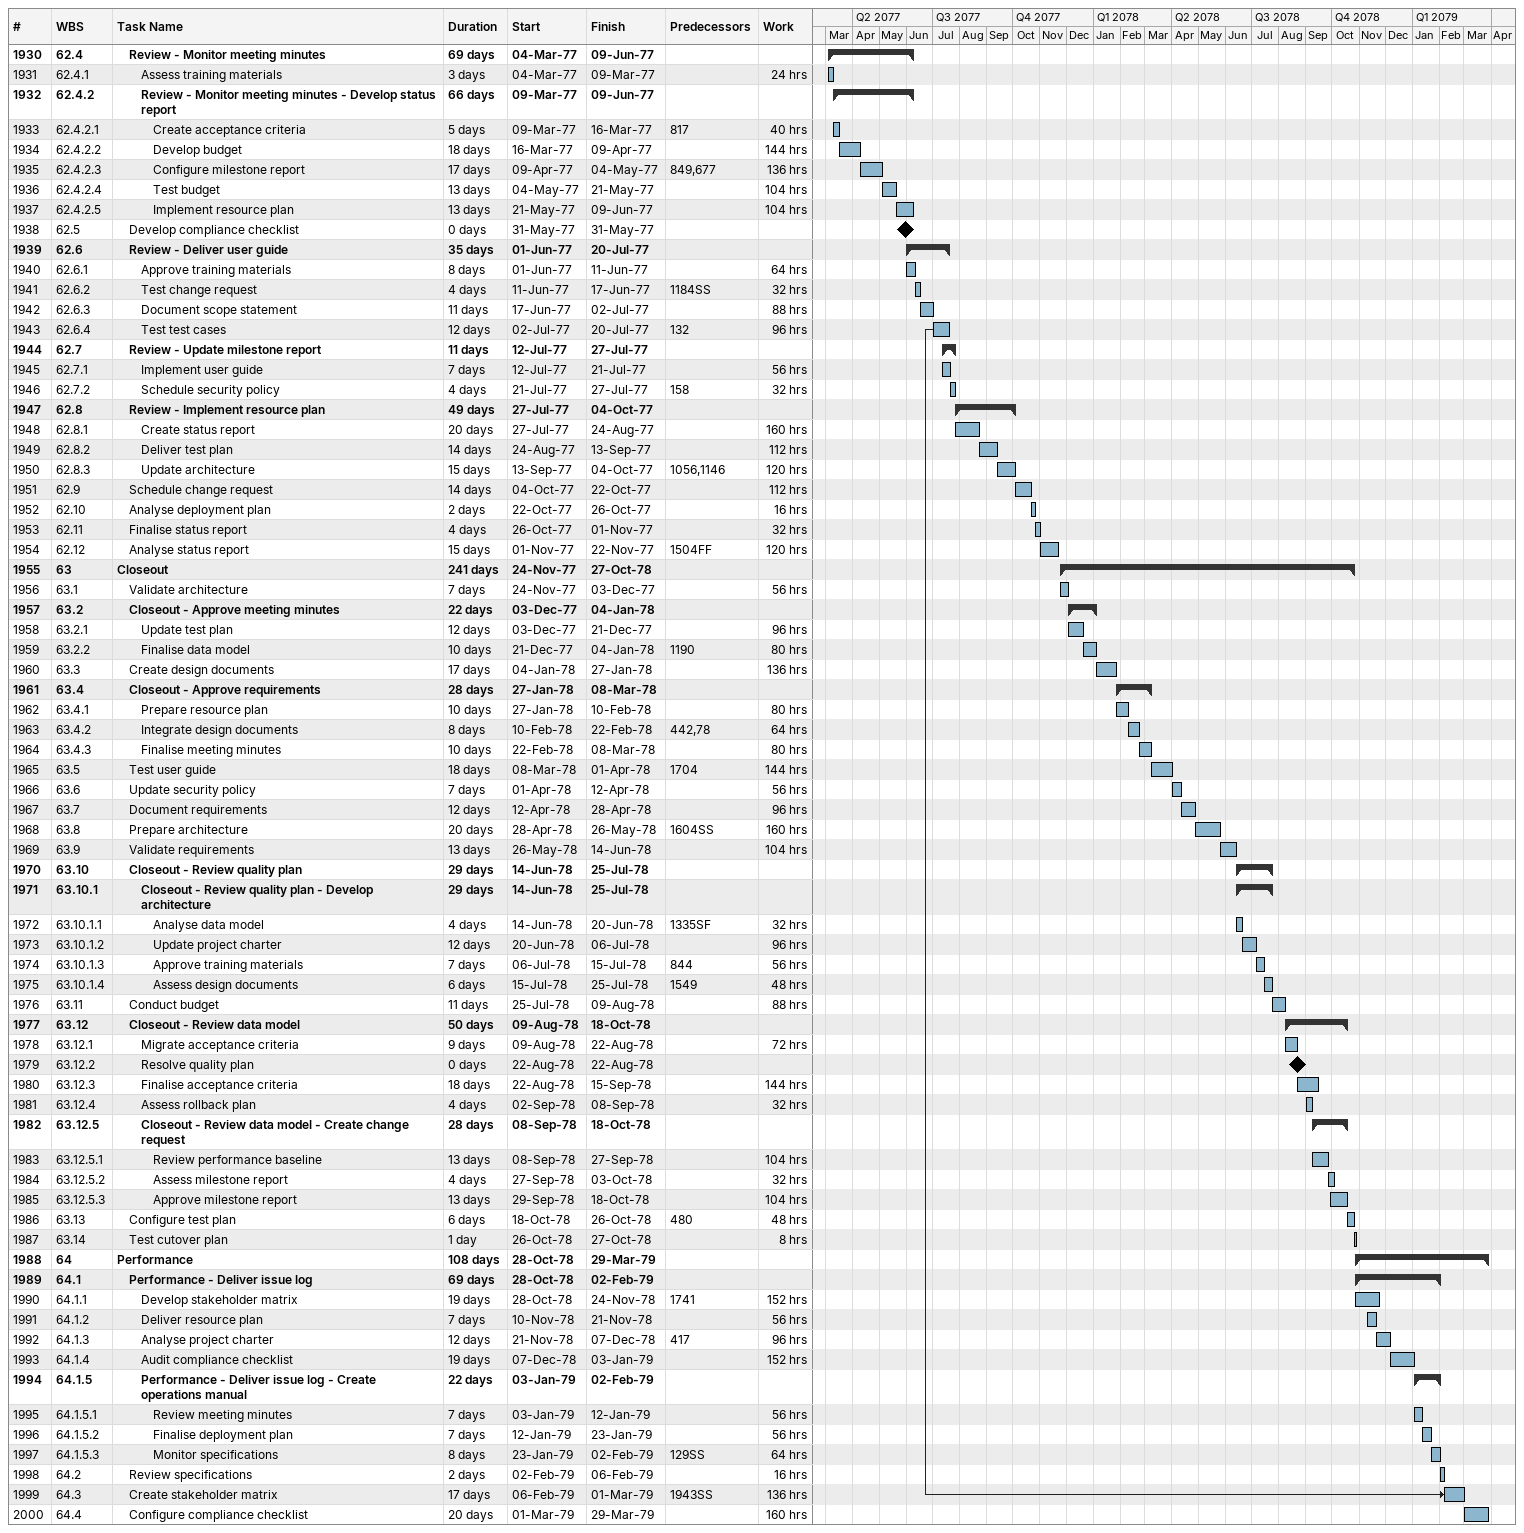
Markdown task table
| ID | WBS | Task | Duration | Start | Finish | Predecessors | Work (h) |
|---|---|---|---|---|---|---|---|
| 1930 | 62.4 | **Review - Monitor meeting minutes** | 69d | 2077-03-04 | 2077-06-09 |  |  |
| 1931 | 62.4.1 | Assess training materials | 3d | 2077-03-04 | 2077-03-09 |  | 24 |
| 1932 | 62.4.2 | **Review - Monitor meeting minutes - Develop status report** | 66d | 2077-03-09 | 2077-06-09 |  |  |
| 1933 | 62.4.2.1 | Create acceptance criteria | 5d | 2077-03-09 | 2077-03-16 | 817 | 40 |
| 1934 | 62.4.2.2 | Develop budget | 18d | 2077-03-16 | 2077-04-09 |  | 144 |
| 1935 | 62.4.2.3 | Configure milestone report | 17d | 2077-04-09 | 2077-05-04 | 849, 677 | 136 |
| 1936 | 62.4.2.4 | Test budget | 13d | 2077-05-04 | 2077-05-21 |  | 104 |
| 1937 | 62.4.2.5 | Implement resource plan | 13d | 2077-05-21 | 2077-06-09 |  | 104 |
| 1938 | 62.5 | Develop compliance checklist | 0d | 2077-05-31 | 2077-05-31 |  |  |
| 1939 | 62.6 | **Review - Deliver user guide** | 35d | 2077-06-01 | 2077-07-20 |  |  |
| 1940 | 62.6.1 | Approve training materials | 8d | 2077-06-01 | 2077-06-11 |  | 64 |
| 1941 | 62.6.2 | Test change request | 4d | 2077-06-11 | 2077-06-17 | 1184SS | 32 |
| 1942 | 62.6.3 | Document scope statement | 11d | 2077-06-17 | 2077-07-02 |  | 88 |
| 1943 | 62.6.4 | Test test cases | 12d | 2077-07-02 | 2077-07-20 | 132 | 96 |
| 1944 | 62.7 | **Review - Update milestone report** | 11d | 2077-07-12 | 2077-07-27 |  |  |
| 1945 | 62.7.1 | Implement user guide | 7d | 2077-07-12 | 2077-07-21 |  | 56 |
| 1946 | 62.7.2 | Schedule security policy | 4d | 2077-07-21 | 2077-07-27 | 158 | 32 |
| 1947 | 62.8 | **Review - Implement resource plan** | 49d | 2077-07-27 | 2077-10-04 |  |  |
| 1948 | 62.8.1 | Create status report | 20d | 2077-07-27 | 2077-08-24 |  | 160 |
| 1949 | 62.8.2 | Deliver test plan | 14d | 2077-08-24 | 2077-09-13 |  | 112 |
| 1950 | 62.8.3 | Update architecture | 15d | 2077-09-13 | 2077-10-04 | 1056, 1146 | 120 |
| 1951 | 62.9 | Schedule change request | 14d | 2077-10-04 | 2077-10-22 |  | 112 |
| 1952 | 62.10 | Analyse deployment plan | 2d | 2077-10-22 | 2077-10-26 |  | 16 |
| 1953 | 62.11 | Finalise status report | 4d | 2077-10-26 | 2077-11-01 |  | 32 |
| 1954 | 62.12 | Analyse status report | 15d | 2077-11-01 | 2077-11-22 | 1504FF | 120 |
| 1955 | 63 | **Closeout** | 241d | 2077-11-24 | 2078-10-27 |  |  |
| 1956 | 63.1 | Validate architecture | 7d | 2077-11-24 | 2077-12-03 |  | 56 |
| 1957 | 63.2 | **Closeout - Approve meeting minutes** | 22d | 2077-12-03 | 2078-01-04 |  |  |
| 1958 | 63.2.1 | Update test plan | 12d | 2077-12-03 | 2077-12-21 |  | 96 |
| 1959 | 63.2.2 | Finalise data model | 10d | 2077-12-21 | 2078-01-04 | 1190 | 80 |
| 1960 | 63.3 | Create design documents | 17d | 2078-01-04 | 2078-01-27 |  | 136 |
| 1961 | 63.4 | **Closeout - Approve requirements** | 28d | 2078-01-27 | 2078-03-08 |  |  |
| 1962 | 63.4.1 | Prepare resource plan | 10d | 2078-01-27 | 2078-02-10 |  | 80 |
| 1963 | 63.4.2 | Integrate design documents | 8d | 2078-02-10 | 2078-02-22 | 442, 78 | 64 |
| 1964 | 63.4.3 | Finalise meeting minutes | 10d | 2078-02-22 | 2078-03-08 |  | 80 |
| 1965 | 63.5 | Test user guide | 18d | 2078-03-08 | 2078-04-01 | 1704 | 144 |
| 1966 | 63.6 | Update security policy | 7d | 2078-04-01 | 2078-04-12 |  | 56 |
| 1967 | 63.7 | Document requirements | 12d | 2078-04-12 | 2078-04-28 |  | 96 |
| 1968 | 63.8 | Prepare architecture | 20d | 2078-04-28 | 2078-05-26 | 1604SS | 160 |
| 1969 | 63.9 | Validate requirements | 13d | 2078-05-26 | 2078-06-14 |  | 104 |
| 1970 | 63.10 | **Closeout - Review quality plan** | 29d | 2078-06-14 | 2078-07-25 |  |  |
| 1971 | 63.10.1 | **Closeout - Review quality plan - Develop architecture** | 29d | 2078-06-14 | 2078-07-25 |  |  |
| 1972 | 63.10.1.1 | Analyse data model | 4d | 2078-06-14 | 2078-06-20 | 1335SF | 32 |
| 1973 | 63.10.1.2 | Update project charter | 12d | 2078-06-20 | 2078-07-06 |  | 96 |
| 1974 | 63.10.1.3 | Approve training materials | 7d | 2078-07-06 | 2078-07-15 | 844 | 56 |
| 1975 | 63.10.1.4 | Assess design documents | 6d | 2078-07-15 | 2078-07-25 | 1549 | 48 |
| 1976 | 63.11 | Conduct budget | 11d | 2078-07-25 | 2078-08-09 |  | 88 |
| 1977 | 63.12 | **Closeout - Review data model** | 50d | 2078-08-09 | 2078-10-18 |  |  |
| 1978 | 63.12.1 | Migrate acceptance criteria | 9d | 2078-08-09 | 2078-08-22 |  | 72 |
| 1979 | 63.12.2 | Resolve quality plan | 0d | 2078-08-22 | 2078-08-22 |  |  |
| 1980 | 63.12.3 | Finalise acceptance criteria | 18d | 2078-08-22 | 2078-09-15 |  | 144 |
| 1981 | 63.12.4 | Assess rollback plan | 4d | 2078-09-02 | 2078-09-08 |  | 32 |
| 1982 | 63.12.5 | **Closeout - Review data model - Create change request** | 28d | 2078-09-08 | 2078-10-18 |  |  |
| 1983 | 63.12.5.1 | Review performance baseline | 13d | 2078-09-08 | 2078-09-27 |  | 104 |
| 1984 | 63.12.5.2 | Assess milestone report | 4d | 2078-09-27 | 2078-10-03 |  | 32 |
| 1985 | 63.12.5.3 | Approve milestone report | 13d | 2078-09-29 | 2078-10-18 |  | 104 |
| 1986 | 63.13 | Configure test plan | 6d | 2078-10-18 | 2078-10-26 | 480 | 48 |
| 1987 | 63.14 | Test cutover plan | 1d | 2078-10-26 | 2078-10-27 |  | 8 |
| 1988 | 64 | **Performance** | 108d | 2078-10-28 | 2079-03-29 |  |  |
| 1989 | 64.1 | **Performance - Deliver issue log** | 69d | 2078-10-28 | 2079-02-02 |  |  |
| 1990 | 64.1.1 | Develop stakeholder matrix | 19d | 2078-10-28 | 2078-11-24 | 1741 | 152 |
| 1991 | 64.1.2 | Deliver resource plan | 7d | 2078-11-10 | 2078-11-21 |  | 56 |
| 1992 | 64.1.3 | Analyse project charter | 12d | 2078-11-21 | 2078-12-07 | 417 | 96 |
| 1993 | 64.1.4 | Audit compliance checklist | 19d | 2078-12-07 | 2079-01-03 |  | 152 |
| 1994 | 64.1.5 | **Performance - Deliver issue log - Create operations manual** | 22d | 2079-01-03 | 2079-02-02 |  |  |
| 1995 | 64.1.5.1 | Review meeting minutes | 7d | 2079-01-03 | 2079-01-12 |  | 56 |
| 1996 | 64.1.5.2 | Finalise deployment plan | 7d | 2079-01-12 | 2079-01-23 |  | 56 |
| 1997 | 64.1.5.3 | Monitor specifications | 8d | 2079-01-23 | 2079-02-02 | 129SS | 64 |
| 1998 | 64.2 | Review specifications | 2d | 2079-02-02 | 2079-02-06 |  | 16 |
| 1999 | 64.3 | Create stakeholder matrix | 17d | 2079-02-06 | 2079-03-01 | 1943SS | 136 |
| 2000 | 64.4 | Configure compliance checklist | 20d | 2079-03-01 | 2079-03-29 |  | 160 |
